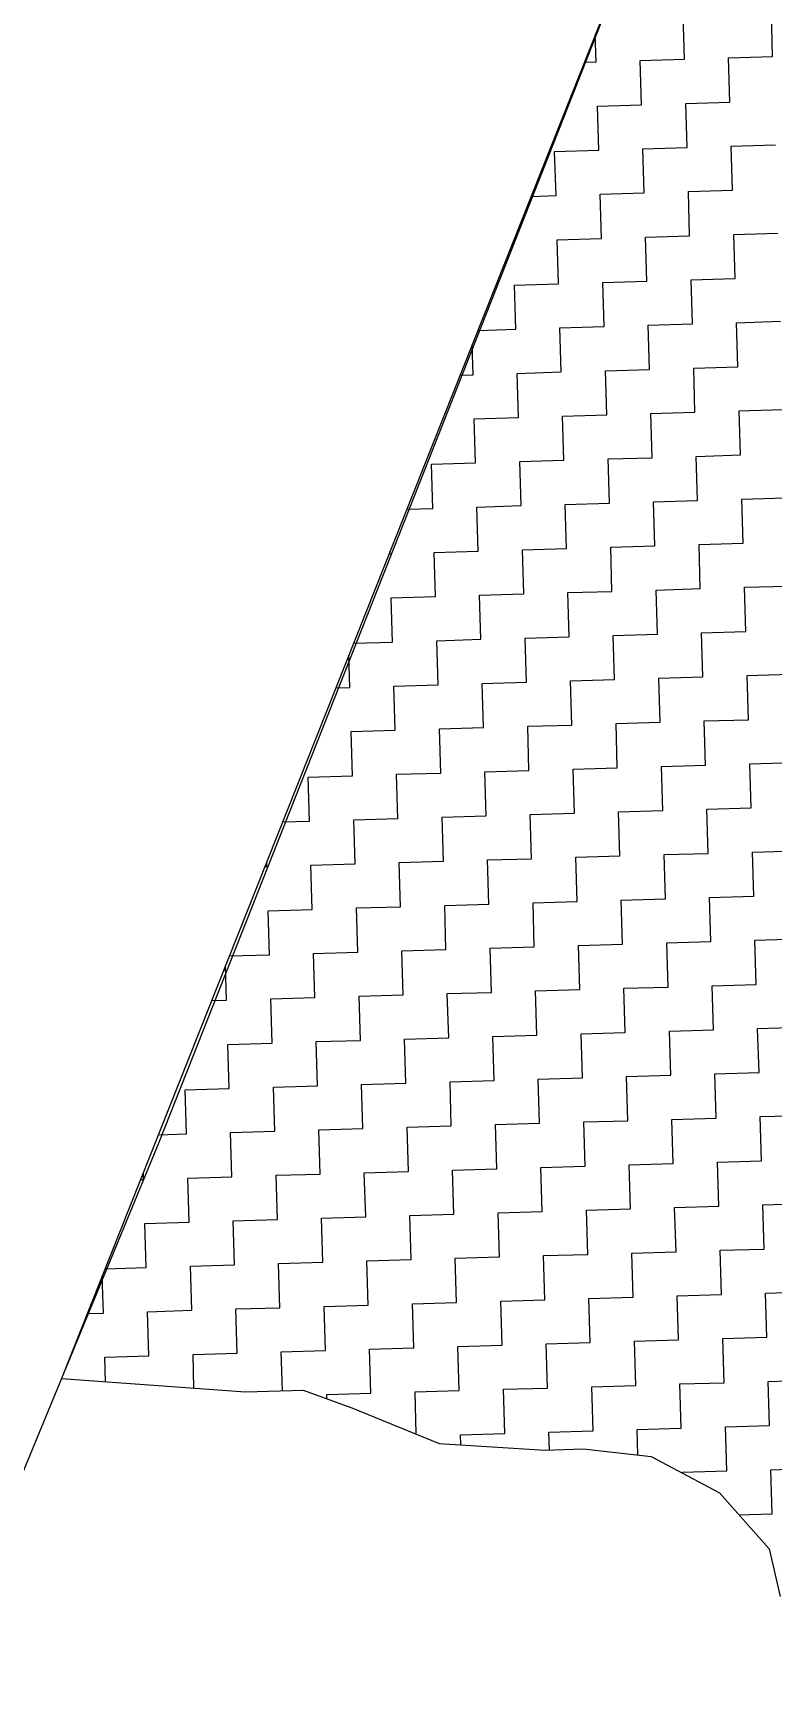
# Model space of a CAD drawing. Header units: metres. Extents: x 289662 to 290738, y 2016260 to 2018343.
# Drawn here: x 289749.7 to 289812.1, y 2016468.5 to 2016607.2 of the extents above; entities that cross this region are included whole.
import ezdxf

# ---------------------------------------------------------------- set-up
doc = ezdxf.new("R2010")
doc.units = ezdxf.units.M
doc.layers.add('POLY_HATCH', color=12, linetype='Continuous')
doc.layers.add('V_BOUND_LINE', color=7, linetype='Continuous')

msp = doc.modelspace()

# ---------------------------------------------------------------- linework, layer by layer
at = {"layer": 'POLY_HATCH'}
for p, q in [((289810.21, 2016640.03), (289752.1, 2016493.62)), ((289752.1, 2016493.62), (289767.62, 2016492.51)), ((289767.62, 2016492.51), (289772.48, 2016492.66)), ((289772.48, 2016492.66), (289776.58, 2016491.16)), ((289776.58, 2016491.16), (289783.96, 2016488.14)), ((289783.96, 2016488.14), (289792.89, 2016487.6)), ((289792.89, 2016487.6), (289796.13, 2016487.7)), ((289796.13, 2016487.7), (289801.82, 2016487.06)), ((289801.82, 2016487.06), (289807.58, 2016483.99)), ((289807.58, 2016483.99), (289811.77, 2016479.26)), ((289811.77, 2016479.26), (289812.7, 2016475.24))]:
    msp.add_line(p, q, dxfattribs=at)
at = {"layer": 'POLY_HATCH', "linetype": 'Continuous'}
for p, q in [((289804.63, 2016604.96), (289804.52, 2016608.68)), ((289812.07, 2016605.18), (289811.96, 2016608.9)), ((289797.18, 2016604.74), (289797.11, 2016607.04)), ((289800.91, 2016604.85), (289804.63, 2016604.96)), ((289801.02, 2016601.12), (289800.91, 2016604.85)), ((289808.35, 2016605.07), (289812.07, 2016605.18)), ((289808.46, 2016601.35), (289808.35, 2016605.07)), ((289796.19, 2016604.71), (289797.18, 2016604.74)), ((289797.3, 2016601.01), (289801.02, 2016601.12)), ((289797.41, 2016597.29), (289797.3, 2016601.01)), ((289804.74, 2016601.24), (289808.46, 2016601.35)), ((289804.85, 2016597.51), (289804.74, 2016601.24)), ((289793.68, 2016597.18), (289797.41, 2016597.29)), ((289793.8, 2016593.46), (289793.68, 2016597.18)), ((289801.13, 2016597.4), (289804.85, 2016597.51)), ((289801.24, 2016593.68), (289801.13, 2016597.4)), ((289808.57, 2016597.62), (289812.3, 2016597.74)), ((289808.69, 2016593.9), (289808.57, 2016597.62)), ((289804.96, 2016593.79), (289808.69, 2016593.9)), ((289805.07, 2016590.07), (289804.96, 2016593.79)), ((289791.7, 2016593.39), (289793.8, 2016593.46)), ((289797.52, 2016593.57), (289801.24, 2016593.68)), ((289797.63, 2016589.84), (289797.52, 2016593.57)), ((289793.91, 2016589.73), (289797.63, 2016589.84)), ((289794.02, 2016586.01), (289793.91, 2016589.73)), ((289801.35, 2016589.96), (289805.07, 2016590.07)), ((289801.46, 2016586.23), (289801.35, 2016589.96)), ((289808.8, 2016590.18), (289812.52, 2016590.29)), ((289808.91, 2016586.46), (289808.8, 2016590.18)), ((289790.3, 2016585.9), (289794.02, 2016586.01)), ((289790.41, 2016582.18), (289790.3, 2016585.9)), ((289797.74, 2016586.12), (289801.46, 2016586.23)), ((289797.85, 2016582.4), (289797.74, 2016586.12)), ((289805.19, 2016586.34), (289808.91, 2016586.46)), ((289805.3, 2016582.62), (289805.19, 2016586.34)), ((289809.02, 2016582.73), (289812.74, 2016582.85)), ((289809.13, 2016579.01), (289809.02, 2016582.73)), ((289787.21, 2016582.08), (289790.41, 2016582.18)), ((289794.13, 2016582.29), (289797.85, 2016582.4)), ((289794.24, 2016578.57), (289794.13, 2016582.29)), ((289801.58, 2016582.51), (289805.3, 2016582.62)), ((289801.69, 2016578.79), (289801.58, 2016582.51)), ((289786.8, 2016578.34), (289786.72, 2016580.85)), ((289790.52, 2016578.45), (289794.24, 2016578.57)), ((289797.96, 2016578.68), (289801.69, 2016578.79)), ((289798.08, 2016574.95), (289797.96, 2016578.68)), ((289805.41, 2016578.9), (289809.13, 2016579.01)), ((289805.52, 2016575.18), (289805.41, 2016578.9)), ((289785.71, 2016578.31), (289786.8, 2016578.34)), ((289790.63, 2016574.73), (289790.52, 2016578.45)), ((289786.91, 2016574.62), (289790.63, 2016574.73)), ((289787.02, 2016570.9), (289786.91, 2016574.62)), ((289794.35, 2016574.84), (289798.08, 2016574.95)), ((289794.46, 2016571.12), (289794.35, 2016574.84)), ((289801.8, 2016575.07), (289805.52, 2016575.18)), ((289801.91, 2016571.34), (289801.8, 2016575.07)), ((289809.24, 2016575.29), (289812.97, 2016575.4)), ((289809.35, 2016571.57), (289809.24, 2016575.29)), ((289805.63, 2016571.45), (289809.35, 2016571.57)), ((289783.3, 2016570.79), (289787.02, 2016570.9)), ((289783.41, 2016567.06), (289783.3, 2016570.79)), ((289790.74, 2016571.01), (289794.46, 2016571.12)), ((289790.85, 2016567.29), (289790.74, 2016571.01)), ((289798.19, 2016571.23), (289801.91, 2016571.34)), ((289798.3, 2016567.51), (289798.19, 2016571.23)), ((289805.74, 2016567.73), (289805.63, 2016571.45)), ((289794.58, 2016567.4), (289798.3, 2016567.51)), ((289794.69, 2016563.67), (289794.58, 2016567.4)), ((289802.02, 2016567.62), (289805.74, 2016567.73)), ((289802.13, 2016563.9), (289802.02, 2016567.62)), ((289809.47, 2016567.84), (289813.19, 2016567.95)), ((289809.58, 2016564.12), (289809.47, 2016567.84)), ((289781.22, 2016567), (289783.41, 2016567.06)), ((289787.13, 2016567.17), (289790.85, 2016567.29)), ((289787.24, 2016563.45), (289787.13, 2016567.17)), ((289779.73, 2016563.23), (289779.8, 2016563.23)), ((289779.8, 2016563.23), (289779.79, 2016563.39)), ((289783.52, 2016563.34), (289787.24, 2016563.45)), ((289783.63, 2016559.62), (289783.52, 2016563.34)), ((289790.96, 2016563.56), (289794.69, 2016563.67)), ((289791.08, 2016559.84), (289790.96, 2016563.56)), ((289798.41, 2016563.79), (289802.13, 2016563.9)), ((289798.52, 2016560.06), (289798.41, 2016563.79)), ((289805.86, 2016564.01), (289809.58, 2016564.12)), ((289805.97, 2016560.29), (289805.86, 2016564.01)), ((289809.69, 2016560.4), (289813.41, 2016560.51)), ((289779.91, 2016559.51), (289783.63, 2016559.62)), ((289780.02, 2016555.78), (289779.91, 2016559.51)), ((289787.35, 2016559.73), (289791.08, 2016559.84)), ((289787.46, 2016556.01), (289787.35, 2016559.73)), ((289794.8, 2016559.95), (289798.52, 2016560.06)), ((289794.91, 2016556.23), (289794.8, 2016559.95)), ((289802.24, 2016560.17), (289805.97, 2016560.29)), ((289802.36, 2016556.45), (289802.24, 2016560.17)), ((289809.8, 2016556.67), (289809.69, 2016560.4)), ((289798.63, 2016556.34), (289802.36, 2016556.45)), ((289798.74, 2016552.62), (289798.63, 2016556.34)), ((289806.08, 2016556.56), (289809.8, 2016556.67)), ((289806.19, 2016552.84), (289806.08, 2016556.56)), ((289776.73, 2016555.68), (289780.02, 2016555.78)), ((289783.74, 2016555.89), (289787.46, 2016556.01)), ((289783.85, 2016552.17), (289783.74, 2016555.89)), ((289791.19, 2016556.12), (289794.91, 2016556.23)), ((289791.3, 2016552.39), (289791.19, 2016556.12)), ((289776.41, 2016551.95), (289776.33, 2016554.66)), ((289780.13, 2016552.06), (289783.85, 2016552.17)), ((289787.58, 2016552.28), (289791.3, 2016552.39)), ((289787.69, 2016548.56), (289787.58, 2016552.28)), ((289795.02, 2016552.51), (289798.74, 2016552.62)), ((289795.13, 2016548.78), (289795.02, 2016552.51)), ((289802.47, 2016552.73), (289806.19, 2016552.84)), ((289802.58, 2016549.01), (289802.47, 2016552.73)), ((289809.91, 2016552.95), (289813.64, 2016553.06)), ((289810.02, 2016549.23), (289809.91, 2016552.95)), ((289775.24, 2016551.91), (289776.41, 2016551.95)), ((289780.24, 2016548.34), (289780.13, 2016552.06)), ((289776.52, 2016548.23), (289780.24, 2016548.34)), ((289776.63, 2016544.5), (289776.52, 2016548.23)), ((289783.97, 2016548.45), (289787.69, 2016548.56)), ((289784.08, 2016544.73), (289783.97, 2016548.45)), ((289791.41, 2016548.67), (289795.13, 2016548.78)), ((289791.52, 2016544.95), (289791.41, 2016548.67)), ((289798.86, 2016548.9), (289802.58, 2016549.01)), ((289798.97, 2016545.17), (289798.86, 2016548.9)), ((289806.3, 2016549.12), (289810.02, 2016549.23)), ((289806.41, 2016545.4), (289806.3, 2016549.12)), ((289802.69, 2016545.28), (289806.41, 2016545.4)), ((289802.8, 2016541.56), (289802.69, 2016545.28)), ((289810.14, 2016545.51), (289813.86, 2016545.62)), ((289810.25, 2016541.78), (289810.14, 2016545.51)), ((289772.91, 2016544.39), (289776.63, 2016544.5)), ((289773.02, 2016540.67), (289772.91, 2016544.39)), ((289780.35, 2016544.62), (289784.08, 2016544.73)), ((289780.47, 2016540.89), (289780.35, 2016544.62)), ((289787.8, 2016544.84), (289791.52, 2016544.95)), ((289787.91, 2016541.12), (289787.8, 2016544.84)), ((289795.24, 2016545.06), (289798.97, 2016545.17)), ((289795.36, 2016541.34), (289795.24, 2016545.06)), ((289784.19, 2016541), (289787.91, 2016541.12)), ((289791.63, 2016541.23), (289795.36, 2016541.34)), ((289791.74, 2016537.5), (289791.63, 2016541.23)), ((289799.08, 2016541.45), (289802.8, 2016541.56)), ((289799.19, 2016537.73), (289799.08, 2016541.45)), ((289806.52, 2016541.67), (289810.25, 2016541.78)), ((289806.64, 2016537.95), (289806.52, 2016541.67)), ((289770.75, 2016540.6), (289773.02, 2016540.67)), ((289776.74, 2016540.78), (289780.47, 2016540.89)), ((289776.85, 2016537.06), (289776.74, 2016540.78)), ((289784.3, 2016537.28), (289784.19, 2016541)), ((289769.41, 2016536.84), (289769.4, 2016537.2)), ((289773.13, 2016536.95), (289776.85, 2016537.06)), ((289773.24, 2016533.22), (289773.13, 2016536.95)), ((289780.58, 2016537.17), (289784.3, 2016537.28)), ((289780.69, 2016533.45), (289780.58, 2016537.17)), ((289788.02, 2016537.39), (289791.74, 2016537.5)), ((289788.13, 2016533.67), (289788.02, 2016537.39)), ((289795.47, 2016537.62), (289799.19, 2016537.73)), ((289795.58, 2016533.89), (289795.47, 2016537.62)), ((289802.91, 2016537.84), (289806.64, 2016537.95)), ((289803.02, 2016534.12), (289802.91, 2016537.84)), ((289810.36, 2016538.06), (289814.08, 2016538.17)), ((289810.47, 2016534.34), (289810.36, 2016538.06)), ((289769.25, 2016536.83), (289769.41, 2016536.84)), ((289799.3, 2016534), (289803.02, 2016534.12)), ((289806.75, 2016534.23), (289810.47, 2016534.34)), ((289806.86, 2016530.5), (289806.75, 2016534.23)), ((289769.52, 2016533.11), (289773.24, 2016533.22)), ((289769.63, 2016529.39), (289769.52, 2016533.11)), ((289776.97, 2016533.34), (289780.69, 2016533.45)), ((289777.08, 2016529.61), (289776.97, 2016533.34)), ((289784.41, 2016533.56), (289788.13, 2016533.67)), ((289784.52, 2016529.84), (289784.41, 2016533.56)), ((289791.86, 2016533.78), (289795.58, 2016533.89)), ((289791.97, 2016530.06), (289791.86, 2016533.78)), ((289799.41, 2016530.28), (289799.3, 2016534)), ((289788.25, 2016529.95), (289791.97, 2016530.06)), ((289788.36, 2016526.22), (289788.25, 2016529.95)), ((289795.69, 2016530.17), (289799.41, 2016530.28)), ((289795.8, 2016526.45), (289795.69, 2016530.17)), ((289803.14, 2016530.39), (289806.86, 2016530.5)), ((289803.25, 2016526.67), (289803.14, 2016530.39)), ((289810.58, 2016530.62), (289814.3, 2016530.73)), ((289810.69, 2016526.89), (289810.58, 2016530.62)), ((289766.26, 2016529.29), (289769.63, 2016529.39)), ((289773.35, 2016529.5), (289777.08, 2016529.61)), ((289773.47, 2016525.78), (289773.35, 2016529.5)), ((289780.8, 2016529.72), (289784.52, 2016529.84)), ((289780.91, 2016526), (289780.8, 2016529.72)), ((289766.02, 2016525.56), (289765.93, 2016528.48)), ((289769.74, 2016525.67), (289773.47, 2016525.78)), ((289777.19, 2016525.89), (289780.91, 2016526)), ((289777.3, 2016522.17), (289777.19, 2016525.89)), ((289784.63, 2016526.11), (289788.36, 2016526.22)), ((289784.75, 2016522.39), (289784.63, 2016526.11)), ((289792.08, 2016526.34), (289795.8, 2016526.45)), ((289792.19, 2016522.61), (289792.08, 2016526.34)), ((289799.52, 2016526.56), (289803.25, 2016526.67)), ((289799.64, 2016522.84), (289799.52, 2016526.56)), ((289806.97, 2016526.78), (289810.69, 2016526.89)), ((289807.08, 2016523.06), (289806.97, 2016526.78)), ((289764.76, 2016525.52), (289766.02, 2016525.56)), ((289769.85, 2016521.94), (289769.74, 2016525.67)), ((289803.36, 2016522.95), (289807.08, 2016523.06)), ((289810.8, 2016523.17), (289814.53, 2016523.28)), ((289810.92, 2016519.45), (289810.8, 2016523.17)), ((289766.13, 2016521.83), (289769.85, 2016521.94)), ((289766.24, 2016518.11), (289766.13, 2016521.83)), ((289773.58, 2016522.06), (289777.3, 2016522.17)), ((289773.69, 2016518.33), (289773.58, 2016522.06)), ((289781.02, 2016522.28), (289784.75, 2016522.39)), ((289781.13, 2016518.56), (289781.02, 2016522.28)), ((289788.47, 2016522.5), (289792.19, 2016522.61)), ((289788.58, 2016518.78), (289788.47, 2016522.5)), ((289795.91, 2016522.72), (289799.64, 2016522.84)), ((289796.02, 2016519), (289795.91, 2016522.72)), ((289803.47, 2016519.23), (289803.36, 2016522.95)), ((289792.3, 2016518.89), (289796.02, 2016519)), ((289792.41, 2016515.17), (289792.3, 2016518.89)), ((289799.75, 2016519.11), (289803.47, 2016519.23)), ((289799.86, 2016515.39), (289799.75, 2016519.11)), ((289807.19, 2016519.34), (289810.92, 2016519.45)), ((289807.3, 2016515.61), (289807.19, 2016519.34)), ((289762.52, 2016518), (289766.24, 2016518.11)), ((289762.63, 2016514.28), (289762.52, 2016518)), ((289769.97, 2016518.22), (289773.69, 2016518.33)), ((289770.08, 2016514.5), (289769.97, 2016518.22)), ((289777.41, 2016518.44), (289781.13, 2016518.56)), ((289777.52, 2016514.72), (289777.41, 2016518.44)), ((289784.86, 2016518.67), (289788.58, 2016518.78)), ((289784.97, 2016514.95), (289784.86, 2016518.67)), ((289773.8, 2016514.61), (289777.52, 2016514.72)), ((289781.25, 2016514.83), (289784.97, 2016514.95)), ((289781.36, 2016511.11), (289781.25, 2016514.83)), ((289788.69, 2016515.06), (289792.41, 2016515.17)), ((289788.8, 2016511.33), (289788.69, 2016515.06)), ((289796.14, 2016515.28), (289799.86, 2016515.39)), ((289796.25, 2016511.56), (289796.14, 2016515.28)), ((289803.58, 2016515.5), (289807.3, 2016515.61)), ((289803.69, 2016511.78), (289803.58, 2016515.5)), ((289811.03, 2016515.73), (289814.75, 2016515.84)), ((289811.14, 2016512), (289811.03, 2016515.73)), ((289760.27, 2016514.21), (289762.63, 2016514.28)), ((289766.35, 2016514.39), (289770.08, 2016514.5)), ((289766.47, 2016510.66), (289766.35, 2016514.39)), ((289773.91, 2016510.89), (289773.8, 2016514.61)), ((289807.42, 2016511.89), (289811.14, 2016512)), ((289759.02, 2016510.44), (289759, 2016511.02)), ((289762.74, 2016510.55), (289766.47, 2016510.66)), ((289762.86, 2016506.83), (289762.74, 2016510.55)), ((289770.19, 2016510.78), (289773.91, 2016510.89)), ((289770.3, 2016507.05), (289770.19, 2016510.78)), ((289777.63, 2016511), (289781.36, 2016511.11)), ((289777.75, 2016507.28), (289777.63, 2016511)), ((289785.08, 2016511.22), (289788.8, 2016511.33)), ((289785.19, 2016507.5), (289785.08, 2016511.22)), ((289792.53, 2016511.45), (289796.25, 2016511.56)), ((289792.64, 2016507.72), (289792.53, 2016511.45)), ((289799.97, 2016511.67), (289803.69, 2016511.78)), ((289800.08, 2016507.95), (289799.97, 2016511.67)), ((289807.53, 2016508.17), (289807.42, 2016511.89)), ((289758.77, 2016510.43), (289759.02, 2016510.44)), ((289796.36, 2016507.83), (289800.08, 2016507.95)), ((289796.47, 2016504.11), (289796.36, 2016507.83)), ((289803.8, 2016508.06), (289807.53, 2016508.17)), ((289803.92, 2016504.33), (289803.8, 2016508.06)), ((289811.25, 2016508.28), (289814.97, 2016508.39)), ((289811.36, 2016504.56), (289811.25, 2016508.28)), ((289759.13, 2016506.72), (289762.86, 2016506.83)), ((289759.24, 2016503), (289759.13, 2016506.72)), ((289766.58, 2016506.94), (289770.3, 2016507.05)), ((289766.69, 2016503.22), (289766.58, 2016506.94)), ((289774.02, 2016507.17), (289777.75, 2016507.28)), ((289774.13, 2016503.44), (289774.02, 2016507.17)), ((289781.47, 2016507.39), (289785.19, 2016507.5)), ((289781.58, 2016503.67), (289781.47, 2016507.39)), ((289788.91, 2016507.61), (289792.64, 2016507.72)), ((289789.03, 2016503.89), (289788.91, 2016507.61)), ((289777.86, 2016503.55), (289781.58, 2016503.67)), ((289785.3, 2016503.78), (289789.03, 2016503.89)), ((289785.41, 2016500.05), (289785.3, 2016503.78)), ((289792.75, 2016504), (289796.47, 2016504.11)), ((289792.86, 2016500.28), (289792.75, 2016504)), ((289800.19, 2016504.22), (289803.92, 2016504.33)), ((289800.31, 2016500.5), (289800.19, 2016504.22)), ((289807.64, 2016504.45), (289811.36, 2016504.56)), ((289807.75, 2016500.72), (289807.64, 2016504.45)), ((289755.63, 2016499.16), (289755.54, 2016502.29)), ((289755.78, 2016502.89), (289759.24, 2016503)), ((289762.97, 2016503.11), (289766.69, 2016503.22)), ((289763.08, 2016499.39), (289762.97, 2016503.11)), ((289770.41, 2016503.33), (289774.13, 2016503.44)), ((289770.52, 2016499.61), (289770.41, 2016503.33)), ((289777.97, 2016499.83), (289777.86, 2016503.55)), ((289811.47, 2016500.83), (289815.2, 2016500.95)), ((289811.58, 2016497.11), (289811.47, 2016500.83)), ((289766.8, 2016499.5), (289770.52, 2016499.61)), ((289766.91, 2016495.77), (289766.8, 2016499.5)), ((289774.25, 2016499.72), (289777.97, 2016499.83)), ((289774.36, 2016496), (289774.25, 2016499.72)), ((289781.69, 2016499.94), (289785.41, 2016500.05)), ((289781.8, 2016496.22), (289781.69, 2016499.94)), ((289789.14, 2016500.17), (289792.86, 2016500.28)), ((289789.25, 2016496.44), (289789.14, 2016500.17)), ((289796.58, 2016500.39), (289800.31, 2016500.5)), ((289796.69, 2016496.67), (289796.58, 2016500.39)), ((289804.03, 2016500.61), (289807.75, 2016500.72)), ((289804.14, 2016496.89), (289804.03, 2016500.61)), ((289754.28, 2016499.12), (289755.63, 2016499.16)), ((289759.36, 2016499.27), (289763.08, 2016499.39)), ((289759.47, 2016495.55), (289759.36, 2016499.27)), ((289792.97, 2016496.55), (289796.69, 2016496.67)), ((289800.42, 2016496.78), (289804.14, 2016496.89)), ((289800.53, 2016493.05), (289800.42, 2016496.78)), ((289807.86, 2016497), (289811.58, 2016497.11)), ((289807.97, 2016493.28), (289807.86, 2016497)), ((289755.74, 2016495.44), (289759.47, 2016495.55)), ((289755.81, 2016493.36), (289755.74, 2016495.44)), ((289763.19, 2016495.66), (289766.91, 2016495.77)), ((289763.27, 2016492.82), (289763.19, 2016495.66)), ((289770.63, 2016495.89), (289774.36, 2016496)), ((289770.73, 2016492.6), (289770.63, 2016495.89)), ((289778.08, 2016496.11), (289781.8, 2016496.22)), ((289778.19, 2016492.39), (289778.08, 2016496.11)), ((289785.53, 2016496.33), (289789.25, 2016496.44)), ((289785.64, 2016492.61), (289785.53, 2016496.33)), ((289793.08, 2016492.83), (289792.97, 2016496.55)), ((289781.91, 2016492.5), (289785.64, 2016492.61)), ((289782.02, 2016488.93), (289781.91, 2016492.5)), ((289789.36, 2016492.72), (289793.08, 2016492.83)), ((289789.47, 2016489), (289789.36, 2016492.72)), ((289796.81, 2016492.94), (289800.53, 2016493.05)), ((289796.92, 2016489.22), (289796.81, 2016492.94)), ((289804.25, 2016493.17), (289807.97, 2016493.28)), ((289804.36, 2016489.44), (289804.25, 2016493.17)), ((289811.7, 2016493.39), (289815.42, 2016493.5)), ((289811.81, 2016489.67), (289811.7, 2016493.39)), ((289774.47, 2016492.27), (289778.19, 2016492.39)), ((289774.48, 2016491.93), (289774.47, 2016492.27)), ((289785.75, 2016488.89), (289789.47, 2016489)), ((289785.77, 2016488.03), (289785.75, 2016488.89)), ((289793.19, 2016489.11), (289796.92, 2016489.22)), ((289793.24, 2016487.61), (289793.19, 2016489.11)), ((289800.64, 2016489.33), (289804.36, 2016489.44)), ((289800.7, 2016487.18), (289800.64, 2016489.33)), ((289808.08, 2016489.56), (289811.81, 2016489.67)), ((289808.2, 2016485.83), (289808.08, 2016489.56)), ((289804.47, 2016485.72), (289808.2, 2016485.83)), ((289804.48, 2016485.64), (289804.47, 2016485.72)), ((289811.92, 2016485.94), (289815.64, 2016486.06)), ((289812.03, 2016482.22), (289811.92, 2016485.94)), ((289809.22, 2016482.14), (289812.03, 2016482.22))]:
    msp.add_line(p, q, dxfattribs=at)
at = {"layer": 'V_BOUND_LINE'}
for p, q in [((289780.64, 2016564.97), (289805.21, 2016627.36)), ((289760.33, 2016513.58), (289780.64, 2016564.97)), ((289741.75, 2016468.52), (289760.33, 2016513.58))]:
    msp.add_line(p, q, dxfattribs=at)

doc.saveas('drawing.dxf')
